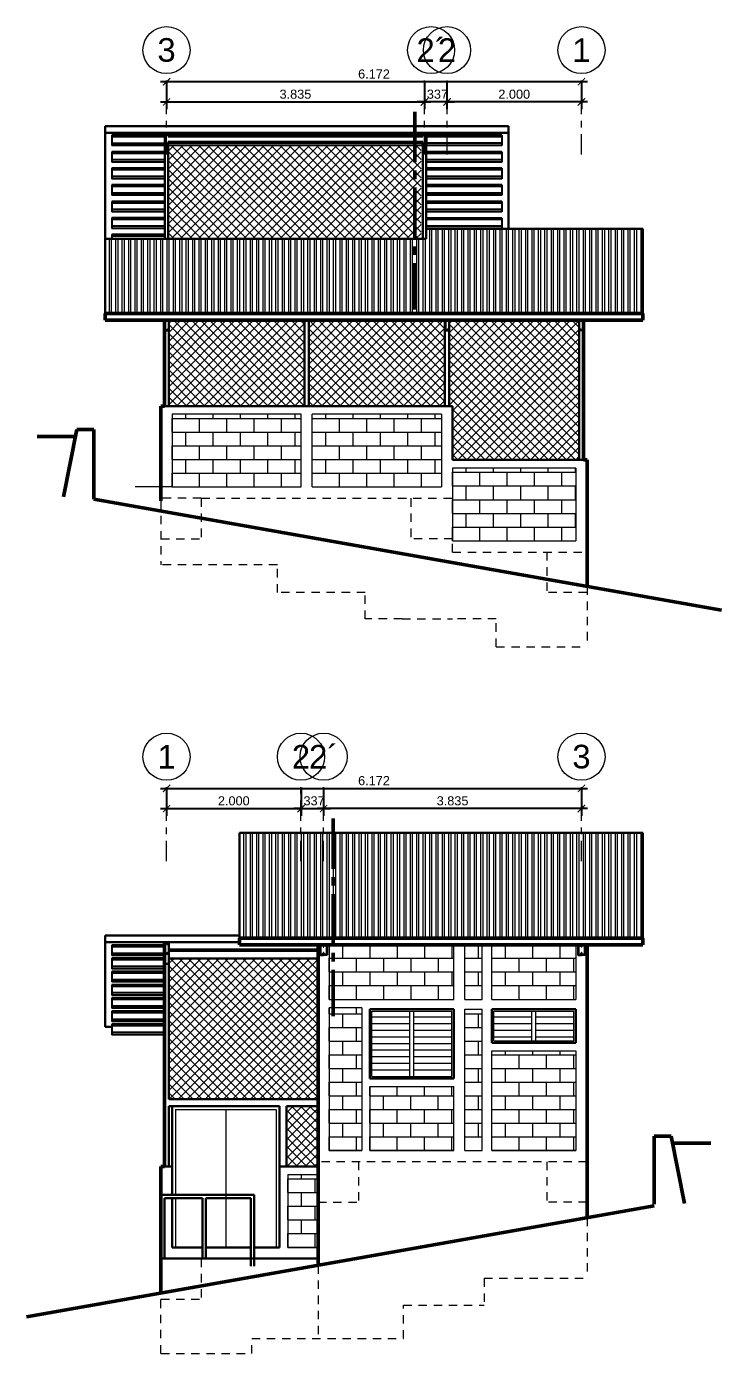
# Model space of a CAD drawing. Header units: millimetres. Extents: x 1147.5 to 1224.1, y 2097.1 to 2139.6.
# Drawn here: x 1147.52 to 1157.86, y 2097.06 to 2116.78 of the extents above; entities that cross this region are included whole.
import ezdxf

# ---------------------------------------------------------------- set-up
doc = ezdxf.new("R2010")
doc.units = ezdxf.units.MM
doc.linetypes.add('CENTRO2', pattern=[1.125, 0.75, -0.125, 0.125, -0.125])
doc.linetypes.add('HIDDEN2', pattern=[0.1875, 0.125, -0.0625])
for name, color, linetype, lineweight in [('1 ACHURADO', 9, 'Continuous', 5), ('1 Cotas', 5, 'Continuous', 9), ('1 EJES', 5, 'CENTRO2', 5), ('1 MUEBLES', 1, 'Continuous', 35), ('1 MUEBLES FIJOS', 1, 'Continuous', 30), ('1 PAREDES', 7, 'Continuous', 50), ('1 proyecciones', 8, 'HIDDEN2', 5), ('ACHU', 8, 'Continuous', 5), ('pyv', 3, 'Continuous', 18), ('TEXTURAS', 9, 'Continuous', 15)]:
    doc.layers.add(name, color=color, linetype=linetype, lineweight=lineweight)
doc.styles.get("Standard").update_dxf_attribs({"font": 'arial.ttf'})
doc.dimstyles.new('DISTRIBUTIVA', dxfattribs={"dimscale": 0.9, "dimtxt": 0.15, "dimasz": 0.12, "dimexe": 0.12, "dimexo": 0.12, "dimgap": 0.05, "dimtad": 1, "dimdec": 3, "dimzin": 4, "dimdsep": 46, "dimtxsty": 'Standard', "dimblk": 'ARCHTICK', "dimcen": 0.12, "dimdle": 0.1, "dimclrd": 256, "dimclre": 256, "dimclrt": 256, "dimadec": 0, "dimazin": 0, "dimtfac": 1, "dimtdec": 3, "dimtix": 1, "dimtmove": 0, "dimatfit": 0, "dimfxl": 1, "dimtolj": 1, "dimtzin": 0, "dimarcsym": 0})

# ---------------------------------------------------------------- blocks, each defined once
blk = doc.blocks.new('_ArchTick')
at = {"color": 0, "linetype": 'ByBlock', "const_width": 0.15}
blk.add_lwpolyline([(-0.5, -0.5), (0.5, 0.5)], dxfattribs=at)
blk = doc.blocks.new('*D59')
at = {"layer": '1 Cotas', "lineweight": -2, "transparency": 16777216}
for p, q in [((1153.778, 2115.97), (1153.778, 2115.55)), ((1155.778, 2115.97), (1155.778, 2115.55)), ((1155.868, 2115.658), (1153.688, 2115.658))]:
    blk.add_line(p, q, dxfattribs=at)
at = {"layer": 'Defpoints', "color": 0, "transparency": 16777216}
for p in [(1153.778, 2116.078), (1155.778, 2116.078), (1153.778, 2115.658)]:
    blk.add_point(p, dxfattribs=at)
at = {"layer": '1 Cotas', "lineweight": -2, "transparency": 16777216, "xscale": 0.108, "yscale": 0.108, "zscale": 0.108, "rotation": 180}
blk.add_blockref('_ArchTick', (1153.778, 2115.658), dxfattribs=at)
at = {"layer": '1 Cotas', "lineweight": -2, "transparency": 16777216, "xscale": 0.108, "yscale": 0.108, "zscale": 0.108}
blk.add_blockref('_ArchTick', (1155.778, 2115.658), dxfattribs=at)
at = {"layer": '1 Cotas', "transparency": 16777216, "insert": (1154.778, 2115.772), "char_height": 0.135, "attachment_point": 5}
blk.add_mtext('\\A1;2.000', dxfattribs=at)
blk = doc.blocks.new('*D60')
at = {"layer": '1 Cotas', "lineweight": -2, "transparency": 16777216}
for p, q in [((1153.442, 2115.97), (1153.442, 2115.55)), ((1153.778, 2115.97), (1153.778, 2115.55)), ((1153.442, 2115.658), (1153.334, 2115.658)), ((1153.778, 2115.658), (1153.442, 2115.658)), ((1153.778, 2115.658), (1153.886, 2115.658))]:
    blk.add_line(p, q, dxfattribs=at)
at = {"layer": 'Defpoints', "color": 0, "transparency": 16777216}
for p in [(1153.442, 2116.078), (1153.778, 2116.078), (1153.442, 2115.658)]:
    blk.add_point(p, dxfattribs=at)
at = {"layer": '1 Cotas', "lineweight": -2, "transparency": 16777216, "xscale": 0.108, "yscale": 0.108, "zscale": 0.108}
blk.add_blockref('_ArchTick', (1153.442, 2115.658), dxfattribs=at)
at = {"layer": '1 Cotas', "lineweight": -2, "transparency": 16777216, "xscale": 0.108, "yscale": 0.108, "zscale": 0.108, "rotation": 180}
blk.add_blockref('_ArchTick', (1153.778, 2115.658), dxfattribs=at)
at = {"layer": '1 Cotas', "transparency": 16777216, "insert": (1153.61, 2115.772), "char_height": 0.135, "attachment_point": 5}
blk.add_mtext('\\A1;.337', dxfattribs=at)
blk = doc.blocks.new('*D61')
at = {"layer": '1 Cotas', "lineweight": -2, "transparency": 16777216}
for p, q in [((1155.868, 2115.958), (1149.517, 2115.958)), ((1149.607, 2115.97), (1149.607, 2115.85)), ((1155.778, 2115.97), (1155.778, 2115.85))]:
    blk.add_line(p, q, dxfattribs=at)
at = {"layer": 'Defpoints', "color": 0, "transparency": 16777216}
for p in [(1149.607, 2116.078), (1155.778, 2116.078), (1149.607, 2115.958)]:
    blk.add_point(p, dxfattribs=at)
at = {"layer": '1 Cotas', "lineweight": -2, "transparency": 16777216, "xscale": 0.108, "yscale": 0.108, "zscale": 0.108, "rotation": 180}
blk.add_blockref('_ArchTick', (1149.607, 2115.958), dxfattribs=at)
at = {"layer": '1 Cotas', "lineweight": -2, "transparency": 16777216, "xscale": 0.108, "yscale": 0.108, "zscale": 0.108}
blk.add_blockref('_ArchTick', (1155.778, 2115.958), dxfattribs=at)
at = {"layer": '1 Cotas', "transparency": 16777216, "insert": (1152.692, 2116.072), "char_height": 0.135, "attachment_point": 5}
blk.add_mtext('\\A1;6.172', dxfattribs=at)
blk = doc.blocks.new('*D62')
at = {"layer": '1 Cotas', "lineweight": -2, "transparency": 16777216}
for p, q in [((1149.607, 2115.97), (1149.607, 2115.55)), ((1153.442, 2115.97), (1153.442, 2115.55)), ((1149.517, 2115.658), (1153.532, 2115.658))]:
    blk.add_line(p, q, dxfattribs=at)
at = {"layer": 'Defpoints', "color": 0, "transparency": 16777216}
for p in [(1149.607, 2116.078), (1153.442, 2116.078), (1153.442, 2115.658)]:
    blk.add_point(p, dxfattribs=at)
at = {"layer": '1 Cotas', "lineweight": -2, "transparency": 16777216, "xscale": 0.108, "yscale": 0.108, "zscale": 0.108, "rotation": 180}
blk.add_blockref('_ArchTick', (1149.607, 2115.658), dxfattribs=at)
at = {"layer": '1 Cotas', "lineweight": -2, "transparency": 16777216, "xscale": 0.108, "yscale": 0.108, "zscale": 0.108}
blk.add_blockref('_ArchTick', (1153.442, 2115.658), dxfattribs=at)
at = {"layer": '1 Cotas', "transparency": 16777216, "insert": (1151.524, 2115.772), "char_height": 0.135, "attachment_point": 5}
blk.add_mtext('\\A1;3.835', dxfattribs=at)
blk = doc.blocks.new('*D71')
at = {"layer": '1 Cotas', "lineweight": -2, "transparency": 16777216}
for p, q in [((1149.607, 2105.47), (1149.607, 2105.05)), ((1151.607, 2105.47), (1151.607, 2105.05)), ((1149.517, 2105.158), (1151.697, 2105.158))]:
    blk.add_line(p, q, dxfattribs=at)
at = {"layer": 'Defpoints', "color": 0, "transparency": 16777216}
for p in [(1149.607, 2105.578), (1151.607, 2105.578), (1151.607, 2105.158)]:
    blk.add_point(p, dxfattribs=at)
at = {"layer": '1 Cotas', "lineweight": -2, "transparency": 16777216, "xscale": 0.108, "yscale": 0.108, "zscale": 0.108, "rotation": 180}
blk.add_blockref('_ArchTick', (1149.607, 2105.158), dxfattribs=at)
at = {"layer": '1 Cotas', "lineweight": -2, "transparency": 16777216, "xscale": 0.108, "yscale": 0.108, "zscale": 0.108}
blk.add_blockref('_ArchTick', (1151.607, 2105.158), dxfattribs=at)
at = {"layer": '1 Cotas', "transparency": 16777216, "insert": (1150.607, 2105.272), "char_height": 0.135, "attachment_point": 5}
blk.add_mtext('\\A1;2.000', dxfattribs=at)
blk = doc.blocks.new('*D72')
at = {"layer": '1 Cotas', "lineweight": -2, "transparency": 16777216}
for p, q in [((1151.607, 2105.47), (1151.607, 2105.05)), ((1151.943, 2105.47), (1151.943, 2105.05)), ((1151.607, 2105.158), (1151.499, 2105.158)), ((1151.607, 2105.158), (1151.943, 2105.158)), ((1151.943, 2105.158), (1152.051, 2105.158))]:
    blk.add_line(p, q, dxfattribs=at)
at = {"layer": 'Defpoints', "color": 0, "transparency": 16777216}
for p in [(1151.607, 2105.578), (1151.943, 2105.578), (1151.943, 2105.158)]:
    blk.add_point(p, dxfattribs=at)
at = {"layer": '1 Cotas', "lineweight": -2, "transparency": 16777216, "xscale": 0.108, "yscale": 0.108, "zscale": 0.108}
blk.add_blockref('_ArchTick', (1151.607, 2105.158), dxfattribs=at)
at = {"layer": '1 Cotas', "lineweight": -2, "transparency": 16777216, "xscale": 0.108, "yscale": 0.108, "zscale": 0.108, "rotation": 180}
blk.add_blockref('_ArchTick', (1151.943, 2105.158), dxfattribs=at)
at = {"layer": '1 Cotas', "transparency": 16777216, "insert": (1151.775, 2105.272), "char_height": 0.135, "attachment_point": 5}
blk.add_mtext('\\A1;.337', dxfattribs=at)
blk = doc.blocks.new('*D73')
at = {"layer": '1 Cotas', "lineweight": -2, "transparency": 16777216}
for p, q in [((1149.517, 2105.458), (1155.868, 2105.458)), ((1149.607, 2105.47), (1149.607, 2105.35)), ((1155.778, 2105.47), (1155.778, 2105.35))]:
    blk.add_line(p, q, dxfattribs=at)
at = {"layer": 'Defpoints', "color": 0, "transparency": 16777216}
for p in [(1149.607, 2105.578), (1155.778, 2105.578), (1155.778, 2105.458)]:
    blk.add_point(p, dxfattribs=at)
at = {"layer": '1 Cotas', "lineweight": -2, "transparency": 16777216, "xscale": 0.108, "yscale": 0.108, "zscale": 0.108, "rotation": 180}
blk.add_blockref('_ArchTick', (1149.607, 2105.458), dxfattribs=at)
at = {"layer": '1 Cotas', "lineweight": -2, "transparency": 16777216, "xscale": 0.108, "yscale": 0.108, "zscale": 0.108}
blk.add_blockref('_ArchTick', (1155.778, 2105.458), dxfattribs=at)
at = {"layer": '1 Cotas', "transparency": 16777216, "insert": (1152.692, 2105.572), "char_height": 0.135, "attachment_point": 5}
blk.add_mtext('\\A1;6.172', dxfattribs=at)
blk = doc.blocks.new('*D74')
at = {"layer": '1 Cotas', "lineweight": -2, "transparency": 16777216}
for p, q in [((1151.943, 2105.47), (1151.943, 2105.05)), ((1155.778, 2105.47), (1155.778, 2105.05)), ((1155.868, 2105.158), (1151.853, 2105.158))]:
    blk.add_line(p, q, dxfattribs=at)
at = {"layer": 'Defpoints', "color": 0, "transparency": 16777216}
for p in [(1151.943, 2105.578), (1155.778, 2105.578), (1151.943, 2105.158)]:
    blk.add_point(p, dxfattribs=at)
at = {"layer": '1 Cotas', "lineweight": -2, "transparency": 16777216, "xscale": 0.108, "yscale": 0.108, "zscale": 0.108, "rotation": 180}
blk.add_blockref('_ArchTick', (1151.943, 2105.158), dxfattribs=at)
at = {"layer": '1 Cotas', "lineweight": -2, "transparency": 16777216, "xscale": 0.108, "yscale": 0.108, "zscale": 0.108}
blk.add_blockref('_ArchTick', (1155.778, 2105.158), dxfattribs=at)
at = {"layer": '1 Cotas', "transparency": 16777216, "insert": (1153.861, 2105.272), "char_height": 0.135, "attachment_point": 5}
blk.add_mtext('\\A1;3.835', dxfattribs=at)

msp = doc.modelspace()

# ---------------------------------------------------------------- hatches: boundary and pattern name
at = {"layer": '1 ACHURADO'}
h = msp.add_hatch(dxfattribs=at)
h.set_pattern_fill('NET', color=256, scale=0.03, angle=45)
h.set_pattern_definition([(45, (0, -10.5), (-0.067351921, 0.067351921), []), (135, (0, -10.5), (-0.067351921, -0.067351921), [])])
h.paths.add_polyline_path([(1153.3915, 2115.0086), (1149.6315, 2115.0086), (1149.6315, 2113.6212), (1153.3915, 2113.6212)])
h = msp.add_hatch(dxfattribs=at)
h.set_pattern_fill('NET', color=256, scale=0.03, angle=45)
h.paths.add_polyline_path([(1155.7456, 2112.4143), (1153.8106, 2112.4143), (1153.8106, 2111.138), (1153.8606, 2111.138), (1153.8606, 2110.338), (1155.7456, 2110.338)])
h.paths.add_polyline_path([(1153.7456, 2112.4143), (1151.7248, 2112.4143), (1151.7248, 2111.138), (1153.7456, 2111.138)])
h.paths.add_polyline_path([(1151.6598, 2112.4143), (1149.639, 2112.4143), (1149.639, 2111.138), (1151.6598, 2111.138)])
h = msp.add_hatch(dxfattribs=at)
h.set_pattern_fill('NET', color=256, scale=0.03, angle=45)
h.set_pattern_definition([(45, (1149.68905, 2100.88299), (-0.067352, 0.067352), []), (135, (1149.68905, 2100.88299), (-0.067352, -0.067352), [])])
h.paths.add_polyline_path([(1151.8606, 2102.9322), (1149.639, 2102.9322), (1149.639, 2100.838), (1151.8606, 2100.838)])
h = msp.add_hatch(dxfattribs=at)
h.set_pattern_fill('NET', color=256, scale=0.03, angle=45)
h.set_pattern_definition([(45, (1151.40905, 2098.63799), (-0.067352, 0.067352), []), (135, (1151.40905, 2098.63799), (-0.067352, -0.067352), [])])
h.paths.add_polyline_path([(1151.389, 2099.838), (1151.8606, 2099.838), (1151.8606, 2100.738), (1151.389, 2100.738)])
at = {"layer": 'ACHU'}
h = msp.add_hatch(dxfattribs=at)
h.set_pattern_fill('AR-B816', color=256, scale=0.001)
h.set_pattern_definition([(0, (1149.68905, 2109.938), (0, 0.2032), []), (90, (1149.68905, 2109.938), (-0.2032, 0.2032), [0.2032, -0.2032])])
h.paths.add_polyline_path([(1151.6098, 2111.018), (1149.689, 2111.018), (1149.689, 2109.938), (1151.6098, 2109.938)])
h = msp.add_hatch(dxfattribs=at)
h.set_pattern_fill('AR-B816', color=256, scale=0.001)
h.set_pattern_definition([(0, (1151.77484, 2109.938), (0, 0.2032), []), (90, (1151.77484, 2109.938), (-0.2032, 0.2032), [0.2032, -0.2032])])
h.paths.add_polyline_path([(1153.6956, 2111.018), (1151.7748, 2111.018), (1151.7748, 2109.938), (1153.6956, 2109.938)])
h = msp.add_hatch(dxfattribs=at)
h.set_pattern_fill('AR-B816', color=256, scale=0.001)
h.set_pattern_definition([(0, (1153.86066, 2109.138), (0, 0.2032), []), (90, (1153.86066, 2109.138), (-0.2032, 0.2032), [0.2032, -0.2032])])
h.paths.add_polyline_path([(1155.6956, 2110.218), (1153.8607, 2110.218), (1153.8607, 2109.138), (1155.6956, 2109.138)])
h = msp.add_hatch(dxfattribs=at)
h.set_pattern_fill('AR-B816', color=256, scale=0.001)
h.set_pattern_definition([(0, (1152.02563, 2102.323), (0, 0.2032), []), (90, (1152.02563, 2102.323), (-0.2032, 0.2032), [0.2032, -0.2032])])
h.paths.add_polyline_path([(1153.8806, 2103.135), (1152.0256, 2103.135), (1152.0256, 2102.323), (1153.8806, 2102.323)])
h = msp.add_hatch(dxfattribs=at)
h.set_pattern_fill('AR-B816', color=256, scale=0.001)
h.set_pattern_definition([(0, (1154.0456, 2102.323), (0, 0.2032), []), (90, (1154.0456, 2102.323), (-0.2032, 0.2032), [0.2032, -0.2032])])
h.paths.add_polyline_path([(1154.3006, 2103.135), (1154.0456, 2103.135), (1154.0456, 2102.323), (1154.3006, 2102.323)])
h = msp.add_hatch(dxfattribs=at)
h.set_pattern_fill('AR-B816', color=256, scale=0.001)
h.set_pattern_definition([(0, (1154.44563, 2102.323), (0, 0.2032), []), (90, (1154.44563, 2102.323), (-0.2032, 0.2032), [0.2032, -0.2032])])
h.paths.add_polyline_path([(1155.6956, 2103.135), (1154.4456, 2103.135), (1154.4456, 2102.323), (1155.6956, 2102.323)])
h = msp.add_hatch(dxfattribs=at)
h.set_pattern_fill('AR-B816', color=256, scale=0.001)
h.set_pattern_definition([(0, (1152.02563, 2100.078), (0, 0.2032), []), (90, (1152.02563, 2100.078), (-0.2032, 0.2032), [0.2032, -0.2032])])
h.paths.add_polyline_path([(1152.5106, 2102.198), (1152.0256, 2102.198), (1152.0256, 2100.078), (1152.5106, 2100.078)])
h = msp.add_hatch(dxfattribs=at)
h.set_pattern_fill('AR-B816', color=256, scale=0.001)
h.set_pattern_definition([(0, (1154.0456, 2100.078), (0, 0.2032), []), (90, (1154.0456, 2100.078), (-0.2032, 0.2032), [0.2032, -0.2032])])
h.paths.add_polyline_path([(1154.3006, 2102.178), (1154.0456, 2102.178), (1154.0456, 2100.078), (1154.3006, 2100.078)])
h = msp.add_hatch(dxfattribs=at)
h.set_pattern_fill('AR-B816', color=256, scale=0.001)
h.set_pattern_definition([(0, (1154.44563, 2100.078), (0, 0.2032), []), (90, (1154.44563, 2100.078), (-0.2032, 0.2032), [0.2032, -0.2032])])
h.paths.add_polyline_path([(1155.6956, 2101.558), (1154.4456, 2101.558), (1154.4456, 2100.078), (1155.6956, 2100.078)])
h = msp.add_hatch(dxfattribs=at)
h.set_pattern_fill('AR-B816', color=256, scale=0.001)
h.set_pattern_definition([(0, (1152.6306, 2100.078), (0, 0.2032), []), (90, (1152.6306, 2100.078), (-0.2032, 0.2032), [0.2032, -0.2032])])
h.paths.add_polyline_path([(1153.8806, 2101.028), (1152.6306, 2101.028), (1152.6306, 2100.078), (1153.8806, 2100.078)])
h = msp.add_hatch(dxfattribs=at)
h.set_pattern_fill('AR-B816', color=256, scale=0.001)
h.set_pattern_definition([(0, (1151.40905, 2098.638), (0, 0.2032), []), (90, (1151.40905, 2098.638), (-0.2032, 0.2032), [0.2032, -0.2032])])
h.paths.add_polyline_path([(1151.8606, 2099.718), (1151.409, 2099.718), (1151.409, 2098.638), (1151.8606, 2098.638)])
at = {"layer": 'pyv'}
h = msp.add_hatch(dxfattribs=at)
h.set_pattern_fill('LINE', color=256, scale=0.031)
h.paths.add_polyline_path([(1153.8506, 2102.148), (1153.2856, 2102.148), (1153.2856, 2101.178), (1153.8506, 2101.178)])
h.paths.add_polyline_path([(1153.2256, 2102.148), (1152.6606, 2102.148), (1152.6606, 2101.178), (1153.2256, 2101.178)])
h.paths.add_polyline_path([(1155.0406, 2102.148), (1154.4756, 2102.148), (1154.4756, 2101.708), (1155.0406, 2101.708)])
h.paths.add_polyline_path([(1155.6656, 2102.148), (1155.1006, 2102.148), (1155.1006, 2101.708), (1155.6656, 2101.708)])
at = {"layer": 'TEXTURAS'}
h = msp.add_hatch(dxfattribs=at)
h.set_pattern_fill('ANSI32', color=256, scale=0.01, angle=45)
h.set_pattern_definition([(90, (0.9, -0.14), (-0.09525, 7e-18), []), (90, (0.93175, -0.10825), (-0.09525, 7e-18), [])])
h.paths.add_polyline_path([(1156.6923, 2113.7703), (1153.4915, 2113.7703), (1153.4915, 2113.6212), (1148.6923, 2113.6212), (1148.6923, 2112.5123), (1156.6923, 2112.5123)])
h = msp.add_hatch(dxfattribs=at)
h.set_pattern_fill('ANSI32', color=256, scale=0.01, angle=45)
h.set_pattern_definition([(90, (0.9, -9.90263), (-0.09525, 7e-18), []), (90, (0.93175, -9.87088), (-0.09525, 7e-18), [])])
h.paths.add_polyline_path([(1150.6923, 2104.7967), (1156.6923, 2104.7967), (1156.6923, 2103.2331), (1150.6923, 2103.2331)])

# ---------------------------------------------------------------- linework, layer by layer
for p, q in [((1148.7923, 2115.1639), (1148.7923, 2115.0089)), ((1149.5815, 2115.1639), (1148.7923, 2115.1639)), ((1149.5815, 2115.1393), (1148.7923, 2115.1393)), ((1149.5815, 2115.0413), (1148.7923, 2115.0413)), ((1153.4165, 2115.1639), (1149.6315, 2115.1639)), ((1153.4165, 2115.1397), (1149.6315, 2115.1397)), ((1153.4165, 2115.043), (1149.6315, 2115.043)), ((1154.5923, 2115.1639), (1153.4665, 2115.1639)), ((1154.5923, 2115.1397), (1153.4665, 2115.1397)), ((1154.5923, 2115.043), (1153.4665, 2115.043)), ((1154.5923, 2115.1639), (1154.5923, 2115.0086)), ((1149.5815, 2115.0089), (1148.7923, 2115.0089)), ((1148.7923, 2114.918), (1148.7923, 2114.763)), ((1149.5815, 2114.918), (1148.7923, 2114.918)), ((1149.5815, 2114.8935), (1148.7923, 2114.8935)), ((1153.4165, 2115.0086), (1149.6315, 2115.0086)), ((1154.5923, 2115.0086), (1153.4665, 2115.0086)), ((1154.5923, 2114.9176), (1153.4665, 2114.9176)), ((1154.5923, 2114.8935), (1153.4665, 2114.8935)), ((1154.5923, 2114.9176), (1154.5923, 2114.7624)), ((1149.5815, 2114.7954), (1148.7923, 2114.7954)), ((1149.5815, 2114.763), (1148.7923, 2114.763)), ((1148.7923, 2114.6718), (1148.7923, 2114.5168)), ((1149.5815, 2114.6718), (1148.7923, 2114.6718)), ((1149.5815, 2114.6472), (1148.7923, 2114.6472)), ((1154.5923, 2114.7968), (1153.4665, 2114.7968)), ((1154.5923, 2114.7624), (1153.4665, 2114.7624)), ((1154.5923, 2114.6714), (1153.4665, 2114.6714)), ((1154.5923, 2114.6472), (1153.4665, 2114.6472)), ((1154.5923, 2114.6714), (1154.5923, 2114.5161)), ((1149.5815, 2114.5492), (1148.7923, 2114.5492)), ((1149.5815, 2114.5168), (1148.7923, 2114.5168)), ((1154.5923, 2114.5506), (1153.4665, 2114.5506)), ((1154.5923, 2114.5161), (1153.4665, 2114.5161)), ((1148.7923, 2114.4255), (1148.7923, 2114.2706)), ((1149.5815, 2114.4255), (1148.7923, 2114.4255)), ((1149.5815, 2114.401), (1148.7923, 2114.401)), ((1149.5815, 2114.3029), (1148.7923, 2114.3029)), ((1149.5815, 2114.2706), (1148.7923, 2114.2706)), ((1154.5923, 2114.4251), (1153.4665, 2114.4251)), ((1154.5923, 2114.401), (1153.4665, 2114.401)), ((1154.5923, 2114.3043), (1153.4665, 2114.3043)), ((1154.5923, 2114.2699), (1153.4665, 2114.2699)), ((1154.5923, 2114.4251), (1154.5923, 2114.2699)), ((1148.7923, 2114.1796), (1148.7923, 2114.0247)), ((1149.5815, 2114.1796), (1148.7923, 2114.1796)), ((1149.5815, 2114.1551), (1148.7923, 2114.1551)), ((1149.5815, 2114.0571), (1148.7923, 2114.0571)), ((1154.5923, 2114.1789), (1153.4665, 2114.1789)), ((1154.5923, 2114.1547), (1153.4665, 2114.1547)), ((1154.5923, 2114.0581), (1153.4665, 2114.0581)), ((1154.5923, 2114.1789), (1154.5923, 2114.0237)), ((1149.5815, 2114.0247), (1148.7923, 2114.0247)), ((1148.7923, 2113.9334), (1148.7923, 2113.7785)), ((1149.5815, 2113.9334), (1148.7923, 2113.9334)), ((1149.5815, 2113.9089), (1148.7923, 2113.9089)), ((1154.5923, 2114.0237), (1153.4665, 2114.0237)), ((1154.5923, 2113.9327), (1153.4665, 2113.9327)), ((1154.5923, 2113.9085), (1153.4665, 2113.9085)), ((1154.5923, 2113.9327), (1154.5923, 2113.7774)), ((1149.5815, 2113.8108), (1148.7923, 2113.8108)), ((1149.5815, 2113.7785), (1148.7923, 2113.7785)), ((1148.7923, 2113.6872), (1148.7923, 2113.6212)), ((1149.5815, 2113.6872), (1148.7923, 2113.6872)), ((1149.5815, 2113.6626), (1148.7923, 2113.6626)), ((1154.5923, 2113.8119), (1153.4665, 2113.8119)), ((1154.5923, 2113.7774), (1153.4665, 2113.7774)), ((1148.7923, 2103.1292), (1148.7923, 2102.9743)), ((1149.574, 2103.1292), (1148.7923, 2103.1292)), ((1149.574, 2103.1047), (1148.7923, 2103.1047)), ((1149.574, 2103.0066), (1148.7923, 2103.0066)), ((1149.574, 2102.9743), (1148.7923, 2102.9743)), ((1149.574, 2102.9331), (1148.7923, 2102.9331)), ((1148.7923, 2102.9331), (1148.7923, 2102.7781)), ((1149.574, 2102.9086), (1148.7923, 2102.9086)), ((1149.574, 2102.8105), (1148.7923, 2102.8105)), ((1149.574, 2102.7781), (1148.7923, 2102.7781)), ((1149.574, 2102.737), (1148.7923, 2102.737)), ((1148.7923, 2102.737), (1148.7923, 2102.582)), ((1149.574, 2102.7124), (1148.7923, 2102.7124)), ((1149.574, 2102.6144), (1148.7923, 2102.6144)), ((1149.574, 2102.582), (1148.7923, 2102.582)), ((1149.574, 2102.5409), (1148.7923, 2102.5409)), ((1148.7923, 2102.5409), (1148.7923, 2102.3859)), ((1149.574, 2102.5163), (1148.7923, 2102.5163)), ((1149.574, 2102.4183), (1148.7923, 2102.4183)), ((1149.574, 2102.3859), (1148.7923, 2102.3859)), ((1149.574, 2102.3447), (1148.7923, 2102.3447)), ((1148.7923, 2102.3447), (1148.7923, 2102.1898)), ((1149.574, 2102.3202), (1148.7923, 2102.3202)), ((1149.574, 2102.2222), (1148.7923, 2102.2222)), ((1149.574, 2102.1898), (1148.7923, 2102.1898)), ((1149.574, 2102.1486), (1148.7923, 2102.1486)), ((1148.7923, 2102.1486), (1148.7923, 2101.9937)), ((1149.574, 2102.1241), (1148.7923, 2102.1241)), ((1149.574, 2102.026), (1148.7923, 2102.026)), ((1149.574, 2101.9937), (1148.7923, 2101.9937)), ((1149.574, 2101.9525), (1148.7923, 2101.9525)), ((1148.7923, 2101.9525), (1148.7923, 2101.7976)), ((1149.574, 2101.928), (1148.7923, 2101.928)), ((1149.574, 2101.8299), (1148.7923, 2101.8299)), ((1149.574, 2101.7976), (1148.7923, 2101.7976))]:
    msp.add_line(p, q)
at = {"layer": '1 ACHURADO'}
msp.add_line((1149.689, 2109.938), (1149.1408, 2109.938), dxfattribs=at)
at = {"layer": '1 EJES', "ltscale": 0.4}
for p, q in [((1149.6065, 2114.878), (1149.6065, 2116.078)), ((1153.4415, 2114.878), (1153.4415, 2116.078)), ((1153.7781, 2114.878), (1153.7781, 2116.078)), ((1155.7781, 2114.878), (1155.7781, 2116.078)), ((1149.6065, 2104.378), (1149.6065, 2105.578)), ((1151.6065, 2104.378), (1151.6065, 2105.578)), ((1151.9431, 2104.378), (1151.9431, 2105.578)), ((1155.7781, 2104.378), (1155.7781, 2105.578))]:
    msp.add_line(p, q, dxfattribs=at)
at = {"layer": '1 EJES', "linetype": 'Continuous', "ltscale": 0.4}
for centre in [(1149.6065, 2116.428), (1153.5415, 2116.428), (1153.7781, 2116.428), (1155.7781, 2116.428), (1149.6065, 2105.928), (1151.6065, 2105.928), (1151.9431, 2105.928), (1155.7781, 2105.928)]:
    msp.add_circle(centre, 0.35, dxfattribs=at)
at = {"layer": '1 MUEBLES'}
for points in [[(1149.6265, 2115.154, 0.4142136), (1149.6315, 2115.159), (1149.6315, 2115.174, 0.4142136), (1149.6265, 2115.179), (1149.5865, 2115.179, 0.4142136), (1149.5815, 2115.174), (1149.5815, 2115.034, 0.4142136), (1149.5865, 2115.029), (1149.6265, 2115.029, 0.4142136), (1149.6315, 2115.034), (1149.6315, 2115.049, 0.4142136), (1149.6265, 2115.054)], [(1153.4215, 2115.154, -0.4142136), (1153.4165, 2115.159), (1153.4165, 2115.174, -0.4142136), (1153.4215, 2115.179), (1153.4615, 2115.179, -0.4142136), (1153.4665, 2115.174), (1153.4665, 2115.034, -0.4142136), (1153.4615, 2115.029), (1153.4215, 2115.029, -0.4142136), (1153.4165, 2115.034), (1153.4165, 2115.049, -0.4142136), (1153.4215, 2115.054)], [(1149.6265, 2112.3893, 0.4142136), (1149.6315, 2112.3943), (1149.6315, 2112.4093, 0.4142136), (1149.6265, 2112.4143), (1149.5865, 2112.4143, 0.4142136), (1149.5815, 2112.4093), (1149.5815, 2112.2693, 0.4142136), (1149.5865, 2112.2643), (1149.6265, 2112.2643, 0.4142136), (1149.6315, 2112.2693), (1149.6315, 2112.2843, 0.4142136), (1149.6265, 2112.2893)], [(1153.7981, 2112.3893, 0.4142136), (1153.8031, 2112.3943), (1153.8031, 2112.4093, 0.4142136), (1153.7981, 2112.4143), (1153.7581, 2112.4143, 0.4142136), (1153.7531, 2112.4093), (1153.7531, 2112.2693, 0.4142136), (1153.7581, 2112.2643), (1153.7981, 2112.2643, 0.4142136), (1153.8031, 2112.2693), (1153.8031, 2112.2843, 0.4142136), (1153.7981, 2112.2893)], [(1155.7581, 2112.3893, -0.4142136), (1155.7531, 2112.3943), (1155.7531, 2112.4093, -0.4142136), (1155.7581, 2112.4143), (1155.7981, 2112.4143, -0.4142136), (1155.8031, 2112.4093), (1155.8031, 2112.2693, -0.4142136), (1155.7981, 2112.2643), (1155.7581, 2112.2643, -0.4142136), (1155.7531, 2112.2693), (1155.7531, 2112.2843, -0.4142136), (1155.7581, 2112.2893)], [(1149.6265, 2103.1276, 0.4142136), (1149.6315, 2103.1326), (1149.6315, 2103.1476, 0.4142136), (1149.6265, 2103.1526), (1149.5865, 2103.1526, 0.4142136), (1149.5815, 2103.1476), (1149.5815, 2103.0076, 0.4142136), (1149.5865, 2103.0026), (1149.6265, 2103.0026, 0.4142136), (1149.6315, 2103.0076), (1149.6315, 2103.0226, 0.4142136), (1149.6265, 2103.0276)], [(1151.9381, 2103.11, 0.4142136), (1151.9431, 2103.115), (1151.9431, 2103.13, 0.4142136), (1151.9381, 2103.135), (1151.8981, 2103.135, 0.4142136), (1151.8931, 2103.13), (1151.8931, 2102.99, 0.4142136), (1151.8981, 2102.985), (1151.9381, 2102.985, 0.4142136), (1151.9431, 2102.99), (1151.9431, 2103.005, 0.4142136), (1151.9381, 2103.01)], [(1151.9481, 2103.11, -0.4142136), (1151.9431, 2103.115), (1151.9431, 2103.13, -0.4142136), (1151.9481, 2103.135), (1151.9881, 2103.135, -0.4142136), (1151.9931, 2103.13), (1151.9931, 2102.99, -0.4142136), (1151.9881, 2102.985), (1151.9481, 2102.985, -0.4142136), (1151.9431, 2102.99), (1151.9431, 2103.005, -0.4142136), (1151.9481, 2103.01)], [(1155.7731, 2103.11, 0.4142136), (1155.7781, 2103.115), (1155.7781, 2103.13, 0.4142136), (1155.7731, 2103.135), (1155.7331, 2103.135, 0.4142136), (1155.7281, 2103.13), (1155.7281, 2102.99, 0.4142136), (1155.7331, 2102.985), (1155.7731, 2102.985, 0.4142136), (1155.7781, 2102.99), (1155.7781, 2103.005, 0.4142136), (1155.7731, 2103.01)], [(1155.7831, 2103.11, -0.4142136), (1155.7781, 2103.115), (1155.7781, 2103.13, -0.4142136), (1155.7831, 2103.135), (1155.8231, 2103.135, -0.4142136), (1155.8281, 2103.13), (1155.8281, 2102.99, -0.4142136), (1155.8231, 2102.985), (1155.7831, 2102.985, -0.4142136), (1155.7781, 2102.99), (1155.7781, 2103.005, -0.4142136), (1155.7831, 2103.01)]]:
    msp.add_lwpolyline(points, format="xyb", dxfattribs=at)
at = {"layer": '1 MUEBLES FIJOS'}
for p, q in [((1154.6923, 2115.2967), (1148.6923, 2115.2967)), ((1148.6923, 2113.6212), (1148.6923, 2115.2967)), ((1154.6923, 2115.2967), (1154.6923, 2115.2)), ((1154.6923, 2115.2), (1148.6923, 2115.2)), ((1149.5815, 2115.034), (1149.5815, 2113.6212)), ((1153.4165, 2115.067), (1149.6315, 2115.067)), ((1149.6315, 2113.6212), (1149.6315, 2115.034)), ((1153.4165, 2115.034), (1153.4165, 2113.6212)), ((1153.4665, 2113.6212), (1153.4665, 2115.034)), ((1154.6923, 2115.2), (1154.6923, 2113.7703)), ((1156.6923, 2113.7703), (1153.4665, 2113.7703)), ((1156.6923, 2113.7703), (1156.6923, 2112.5123)), ((1148.6923, 2113.6212), (1148.6923, 2112.5123)), ((1153.4665, 2113.6212), (1148.6923, 2113.6212)), ((1149.639, 2111.138), (1149.639, 2112.4143)), ((1151.6598, 2111.138), (1151.6598, 2112.4143)), ((1151.7248, 2111.138), (1151.7248, 2112.4143)), ((1153.7456, 2111.138), (1153.7456, 2112.4143)), ((1153.8106, 2111.138), (1153.8106, 2112.4143)), ((1155.7456, 2110.338), (1155.7456, 2112.4143)), ((1153.8606, 2111.138), (1149.574, 2111.138)), ((1153.8606, 2110.338), (1153.8606, 2111.138)), ((1155.8106, 2110.338), (1153.8606, 2110.338)), ((1150.6923, 2104.7967), (1156.6923, 2104.7967)), ((1150.6923, 2103.2331), (1150.6923, 2104.7967)), ((1156.6923, 2103.2331), (1156.6923, 2104.7967)), ((1150.6923, 2103.2703), (1148.6923, 2103.2703)), ((1148.6923, 2103.2703), (1148.6923, 2101.9143)), ((1150.6923, 2103.1722), (1148.6923, 2103.1722)), ((1149.639, 2103.1722), (1149.639, 2100.838)), ((1149.639, 2102.8483), (1149.574, 2102.8483)), ((1151.8606, 2102.9322), (1149.639, 2102.9322)), ((1152.6306, 2101.148), (1152.6306, 2102.178)), ((1152.6306, 2102.178), (1153.8806, 2102.178)), ((1153.8806, 2101.148), (1153.8806, 2102.178)), ((1154.4456, 2101.678), (1154.4456, 2102.178)), ((1154.4456, 2102.178), (1155.6956, 2102.178)), ((1155.6956, 2101.678), (1155.6956, 2102.178)), ((1148.7923, 2101.9143), (1148.6923, 2101.9143)), ((1154.4456, 2101.678), (1155.6956, 2101.678)), ((1152.6306, 2101.148), (1153.8806, 2101.148)), ((1149.639, 2100.838), (1151.8606, 2100.838)), ((1149.639, 2100.738), (1151.289, 2100.738)), ((1149.639, 2100.738), (1149.639, 2099.838)), ((1149.689, 2099.708), (1149.689, 2100.738)), ((1149.689, 2100.738), (1149.689, 2099.4205)), ((1151.289, 2100.738), (1151.289, 2098.638)), ((1151.389, 2100.738), (1151.8606, 2100.738)), ((1151.389, 2100.738), (1151.389, 2099.838)), ((1149.689, 2099.838), (1149.574, 2099.838)), ((1151.289, 2099.838), (1151.8606, 2099.838)), ((1149.524, 2099.4205), (1150.9106, 2099.4205)), ((1149.574, 2099.3705), (1150.1423, 2099.3705)), ((1149.574, 2099.3705), (1149.574, 2098.47)), ((1149.689, 2099.3705), (1149.689, 2098.638)), ((1150.1423, 2099.3705), (1150.1423, 2098.47)), ((1150.1923, 2099.3705), (1150.1923, 2098.47)), ((1150.1923, 2099.3705), (1150.8606, 2099.3705)), ((1150.8606, 2098.468), (1150.8606, 2099.3705)), ((1150.9106, 2098.3585), (1150.9106, 2099.4205)), ((1149.524, 2098.47), (1151.8606, 2098.47)), ((1150.1423, 2098.638), (1149.689, 2098.638)), ((1150.8606, 2098.638), (1150.1923, 2098.638)), ((1150.8606, 2098.3585), (1150.8606, 2098.47)), ((1151.289, 2098.638), (1150.9106, 2098.638))]:
    msp.add_line(p, q, dxfattribs=at)
at = {"layer": '1 PAREDES', "linetype": 'CENTRO2'}
for p, q in [((1153.3004, 2115.5118), (1153.3004, 2112.5718)), ((1152.0843, 2105.0126), (1152.0843, 2102.0718))]:
    msp.add_line(p, q, dxfattribs=at)
at = {"layer": '1 PAREDES'}
for p, q in [((1156.6923, 2112.5123), (1148.6923, 2112.5123)), ((1148.6923, 2112.5123), (1148.6923, 2112.4143)), ((1156.6923, 2112.5123), (1156.6923, 2112.4143)), ((1156.6923, 2112.4143), (1148.6923, 2112.4143)), ((1149.574, 2112.4143), (1149.574, 2111.138)), ((1155.8106, 2112.4143), (1155.8106, 2110.338)), ((1149.524, 2111.138), (1149.524, 2109.7315)), ((1149.574, 2111.138), (1149.524, 2111.138)), ((1147.6832, 2110.688), (1148.254, 2110.688)), ((1148.074, 2109.788), (1148.274, 2110.788)), ((1148.524, 2110.788), (1148.274, 2110.788)), ((1148.524, 2109.7548), (1148.524, 2110.788)), ((1155.8606, 2110.338), (1155.8106, 2110.338)), ((1155.8606, 2110.338), (1155.8606, 2108.4575)), ((1155.8606, 2108.4575), (1155.8606, 2108.6395)), ((1150.6923, 2103.2331), (1156.6923, 2103.2331)), ((1150.6923, 2103.2331), (1150.6923, 2103.135)), ((1156.6923, 2103.2331), (1156.6923, 2103.135)), ((1149.574, 2103.1722), (1149.574, 2099.838)), ((1151.8606, 2103.0522), (1149.639, 2103.0522)), ((1150.6923, 2103.135), (1156.6923, 2103.135)), ((1151.8606, 2103.135), (1151.8606, 2098.3707)), ((1155.8606, 2103.135), (1155.8606, 2099.078)), ((1156.8606, 2099.2807), (1156.8606, 2100.288)), ((1156.8606, 2100.288), (1157.1106, 2100.288)), ((1157.3106, 2099.288), (1157.1106, 2100.288)), ((1157.7015, 2100.188), (1157.1306, 2100.188)), ((1149.524, 2099.838), (1149.524, 2097.9575)), ((1149.574, 2099.838), (1149.524, 2099.838)), ((1155.8606, 2099.2012), (1155.8606, 2099.348)), ((1155.8606, 2099.0987), (1155.8606, 2099.2807)), ((1151.8606, 2098.3707), (1151.8606, 2098.5527))]:
    msp.add_line(p, q, dxfattribs=at)
for points in [[(1157.8606, 2108.1039), (1148.524, 2109.7548)], [(1147.524, 2097.6039), (1156.8606, 2099.2548)]]:
    msp.add_lwpolyline(points, dxfattribs=at)
at = {"layer": '1 proyecciones'}
for p, q in [((1150.124, 2109.768), (1149.524, 2109.768)), ((1149.524, 2109.7315), (1149.524, 2108.778)), ((1150.124, 2109.768), (1153.8607, 2109.768)), ((1150.124, 2109.768), (1150.124, 2109.168)), ((1153.2407, 2109.768), (1153.2407, 2109.168)), ((1149.524, 2109.168), (1150.124, 2109.168)), ((1153.8607, 2109.168), (1153.2407, 2109.168)), ((1153.8607, 2108.968), (1153.8607, 2109.138)), ((1153.8607, 2108.968), (1155.8606, 2108.968)), ((1155.2606, 2108.968), (1155.2606, 2108.368)), ((1150.124, 2108.778), (1149.524, 2108.778)), ((1151.2548, 2108.778), (1150.124, 2108.778)), ((1151.2548, 2108.368), (1151.2548, 2108.778)), ((1152.5607, 2108.368), (1151.2548, 2108.368)), ((1152.5607, 2107.9757), (1152.5607, 2108.368)), ((1155.8606, 2108.368), (1155.2606, 2108.368)), ((1155.8606, 2108.4575), (1155.8606, 2107.5612)), ((1153.1107, 2107.9757), (1152.5607, 2107.9757)), ((1153.1107, 2107.9757), (1153.8607, 2107.9757)), ((1154.5106, 2107.9757), (1153.8607, 2107.9757)), ((1154.5106, 2107.5612), (1154.5106, 2107.9757)), ((1154.5106, 2107.5612), (1155.8606, 2107.5612)), ((1155.8606, 2099.908), (1151.8606, 2099.908)), ((1152.4606, 2099.908), (1152.4606, 2099.308)), ((1155.2606, 2099.908), (1155.2606, 2099.308)), ((1151.8606, 2099.308), (1152.4606, 2099.308)), ((1155.8606, 2099.308), (1155.2606, 2099.308)), ((1155.8606, 2099.078), (1155.8606, 2098.178)), ((1151.7606, 2098.468), (1149.524, 2098.468)), ((1150.124, 2098.468), (1150.124, 2097.868)), ((1151.8606, 2098.3707), (1151.8606, 2097.2812)), ((1154.3298, 2098.178), (1155.8606, 2098.178)), ((1154.3298, 2098.178), (1154.3298, 2097.7812)), ((1149.524, 2097.0612), (1149.524, 2097.9575)), ((1149.524, 2097.868), (1150.124, 2097.868)), ((1153.1298, 2097.2812), (1153.1298, 2097.7812)), ((1153.1298, 2097.7812), (1154.3298, 2097.7812)), ((1150.874, 2097.0612), (1150.874, 2097.2812)), ((1150.874, 2097.2812), (1153.1298, 2097.2812)), ((1149.524, 2097.0612), (1150.874, 2097.0612))]:
    msp.add_line(p, q, dxfattribs=at)
at = {"layer": 'ACHU'}
for p, q in [((1153.459, 2114.8747), (1153.459, 2113.6212)), ((1151.6098, 2111.018), (1149.689, 2111.018)), ((1149.689, 2111.018), (1149.689, 2109.938)), ((1151.6098, 2109.938), (1151.6098, 2111.018)), ((1151.7748, 2109.938), (1151.7748, 2111.018)), ((1153.6956, 2111.018), (1151.7748, 2111.018)), ((1153.6956, 2111.018), (1153.6956, 2109.938)), ((1155.6956, 2110.218), (1153.8607, 2110.218)), ((1153.8607, 2110.218), (1153.8607, 2109.138)), ((1155.6956, 2110.218), (1155.6956, 2109.138)), ((1149.689, 2109.938), (1151.6098, 2109.938)), ((1151.7748, 2109.938), (1153.6956, 2109.938)), ((1153.8607, 2109.138), (1155.6956, 2109.138)), ((1152.0256, 2103.135), (1152.0256, 2102.323)), ((1153.8806, 2102.323), (1153.8806, 2103.135)), ((1154.0456, 2102.323), (1154.0456, 2103.135)), ((1154.3006, 2102.323), (1154.3006, 2103.135)), ((1154.4456, 2102.323), (1154.4456, 2103.135)), ((1155.6956, 2103.135), (1155.6956, 2102.323)), ((1152.0256, 2102.323), (1153.8806, 2102.323)), ((1154.0456, 2102.323), (1154.3006, 2102.323)), ((1154.4456, 2102.323), (1155.6956, 2102.323)), ((1152.0256, 2102.198), (1152.0256, 2100.078)), ((1152.5106, 2102.198), (1152.0256, 2102.198)), ((1152.5106, 2102.198), (1152.5106, 2100.078)), ((1154.0456, 2100.078), (1154.0456, 2102.178)), ((1154.0456, 2102.178), (1154.3006, 2102.178)), ((1154.3006, 2100.078), (1154.3006, 2102.178)), ((1154.4456, 2100.078), (1154.4456, 2101.558)), ((1154.4456, 2101.558), (1155.6956, 2101.558)), ((1155.6956, 2101.558), (1155.6956, 2100.078)), ((1152.6306, 2101.028), (1153.8806, 2101.028)), ((1152.6306, 2101.028), (1152.6306, 2100.078)), ((1153.8806, 2100.078), (1153.8806, 2101.028)), ((1152.5106, 2100.078), (1152.0256, 2100.078)), ((1153.8806, 2100.078), (1152.6306, 2100.078)), ((1154.0456, 2100.078), (1154.3006, 2100.078)), ((1155.6956, 2100.078), (1154.4456, 2100.078)), ((1151.409, 2099.718), (1151.8606, 2099.718)), ((1151.409, 2099.718), (1151.409, 2098.638)), ((1151.8606, 2098.638), (1151.409, 2098.638))]:
    msp.add_line(p, q, dxfattribs=at)
at = {"layer": 'pyv'}
for p, q in [((1152.6606, 2101.178), (1152.6606, 2102.148)), ((1152.6606, 2102.148), (1153.8506, 2102.148)), ((1153.2256, 2101.178), (1153.2256, 2102.148)), ((1153.2856, 2101.178), (1153.2856, 2102.148)), ((1153.8506, 2101.178), (1153.8506, 2102.148)), ((1154.4756, 2101.708), (1154.4756, 2102.148)), ((1154.4756, 2102.148), (1155.6656, 2102.148)), ((1155.0406, 2101.708), (1155.0406, 2102.148)), ((1155.1006, 2101.708), (1155.1006, 2102.148)), ((1155.6656, 2101.708), (1155.6656, 2102.148)), ((1154.4756, 2101.708), (1155.6656, 2101.708)), ((1152.6606, 2101.178), (1153.8506, 2101.178)), ((1149.739, 2100.688), (1151.239, 2100.688)), ((1149.739, 2100.688), (1149.739, 2099.4205)), ((1150.489, 2100.688), (1150.489, 2098.638)), ((1151.239, 2100.688), (1151.239, 2098.638)), ((1149.739, 2099.3705), (1149.739, 2098.638))]:
    msp.add_line(p, q, dxfattribs=at)

# ---------------------------------------------------------------- texts
at = {"layer": '1 PAREDES', "char_height": 0.35, "attachment_point": 5}
for s, insert in [('3', (1149.6065, 2116.428)), ('2´', (1153.5415, 2116.428)), ('2', (1153.7781, 2116.428)), ('1', (1155.7781, 2116.428)), ('1', (1149.6065, 2105.928)), ('2', (1151.6065, 2105.928)), ('2´', (1151.9431, 2105.928)), ('3', (1155.7781, 2105.928))]:
    msp.add_mtext_dynamic_manual_height_columns(s, width=0.34291, gutter_width=12.5, heights=[0], dxfattribs=dict(at, insert=insert))

# ---------------------------------------------------------------- dimensions: what is measured, and where the dimension line sits
at = {"layer": '1 Cotas'}
for base, p1, p2, angle, picture, middle in [((1149.6065, 2115.9576), (1155.7781, 2116.078), (1149.6065, 2116.078), 180, '*D61', (1152.6923, 2116.0716)), ((1153.4415, 2115.6576), (1149.6065, 2116.078), (1153.4415, 2116.078), 180, '*D62', (1151.524, 2115.7716)), ((1153.4415, 2115.6576), (1153.7781, 2116.078), (1153.4415, 2116.078), 180, '*D60', (1153.6098, 2115.7716)), ((1153.7781, 2115.6576), (1155.7781, 2116.078), (1153.7781, 2116.078), 180, '*D59', (1154.7781, 2115.7716)), ((1155.7781, 2105.4576), (1149.6065, 2105.578), (1155.7781, 2105.578), 0, '*D73', (1152.6923, 2105.5716)), ((1151.6065, 2105.1576), (1149.6065, 2105.578), (1151.6065, 2105.578), 0, '*D71', (1150.6065, 2105.2716)), ((1151.9431, 2105.1576), (1151.6065, 2105.578), (1151.9431, 2105.578), 0, '*D72', (1151.7748, 2105.2716)), ((1151.9431, 2105.1576), (1155.7781, 2105.578), (1151.9431, 2105.578), 0, '*D74', (1153.8606, 2105.2716))]:
    dim = msp.add_linear_dim(base=base, p1=p1, p2=p2, angle=angle, dimstyle='DISTRIBUTIVA', dxfattribs=at)
    dim.commit()
    dim.dimension.update_dxf_attribs({"geometry": picture, "text_midpoint": middle})

doc.saveas('drawing.dxf')
